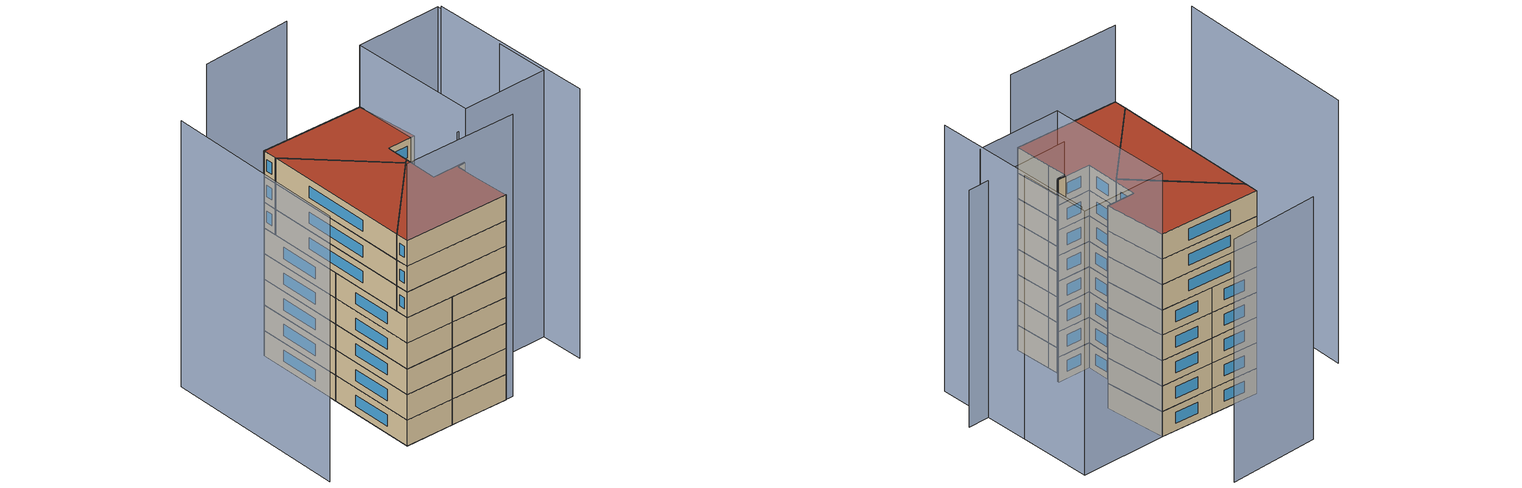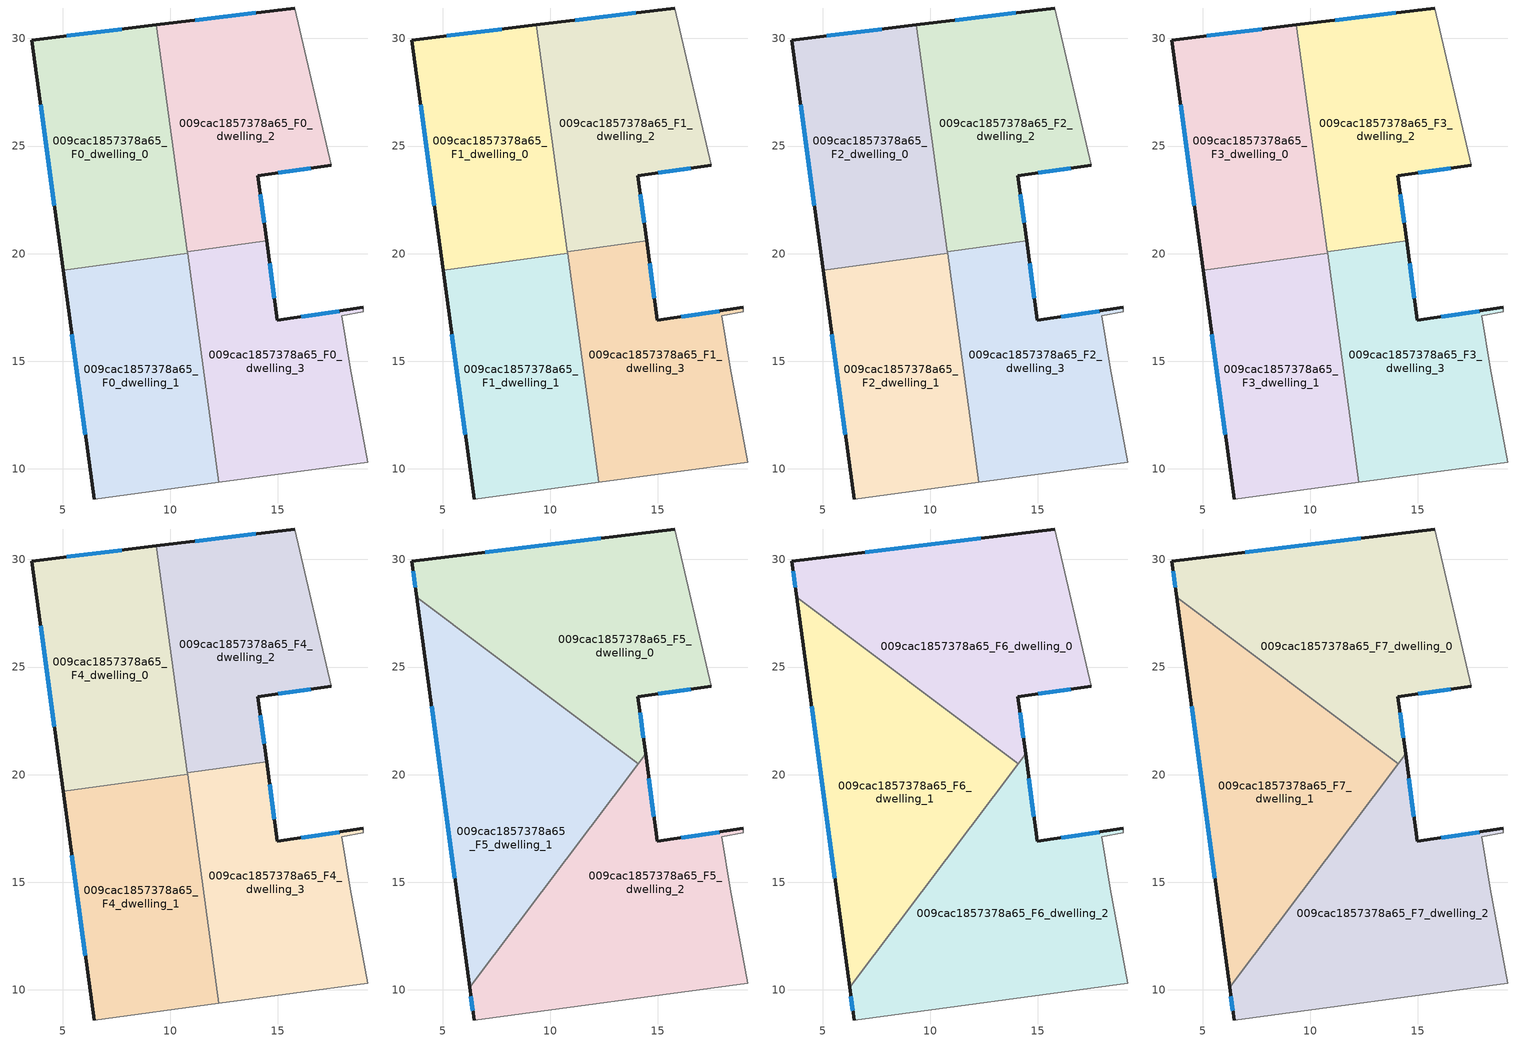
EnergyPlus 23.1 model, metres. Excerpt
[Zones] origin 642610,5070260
009cac1857378a65_F0_dwelling_0
 floor ground (EU_floor_Construction): 10.8,20.02 9.36,30.62 3.57,29.92 5.02,19.24 z0
 wall outside (EU_wall_Construction): 5.02,19.24 3.57,29.92 9.36,30.62 z0:3
 wall to 009cac1857378a65_F0_dwelling_1 (EU_wall_Construction): 10.8,20.02 5.02,19.24 z0:3
 wall to 009cac1857378a65_F0_dwelling_2 (EU_wall_Construction): 9.36,30.62 10.79,20.09 z0:3
 wall to 009cac1857378a65_F0_dwelling_3 (EU_wall_Construction): 10.79,20.09 10.8,20.02 z0:3
 window (EU_Window_Construction): 4.61,22.23 3.97,26.92 / 5.19,30.11 7.74,30.43 z0.84:2.16
009cac1857378a65_F0_dwelling_1
 floor ground (EU_floor_Construction): 12.25,9.37 10.8,20.02 5.02,19.24 6.46,8.6 z0
 wall outside (EU_wall_Construction): 6.46,8.6 5.02,19.24 z0:3
 wall adiabatic (EU_wall_Construction): 12.25,9.37 6.46,8.6 z0:3
 wall to 009cac1857378a65_F0_dwelling_3 (EU_wall_Construction): 10.8,20.02 12.25,9.37 z0:3
 window (EU_Window_Construction): 6.06,11.58 5.42,16.25 z0.84:2.16
009cac1857378a65_F0_dwelling_2
 floor ground (EU_floor_Construction): 14.48,20.59 14.07,23.61 17.48,24.11 15.78,31.41 9.36,30.62 10.79,20.09 z0
 wall outside (EU_wall_Construction): 9.36,30.62 15.78,31.41 / 17.48,24.11 14.07,23.61 14.48,20.59 z0:3
 wall to 009cac1857378a65_F0_dwelling_3 (EU_wall_Construction): 14.48,20.59 10.79,20.09 z0:3
 wall adiabatic (EU_wall_Construction): 15.78,31.41 17.48,24.11 z0:3
 window (EU_Window_Construction): 11.16,30.85 13.98,31.19 / 16.52,23.97 15.03,23.75 / 14.19,22.76 14.36,21.44 z0.84:2.16
009cac1857378a65_F0_dwelling_3
 floor ground (EU_floor_Construction): 19.17,10.3 18.37,14.7 17.97,17.1 18.98,17.3 18.98,17.5 14.97,16.9 14.48,20.59 10.79,20.09 12.25,9.37 z0
 wall outside (EU_wall_Construction): 14.48,20.59 14.97,16.9 18.98,17.5 z0:3
 wall adiabatic (EU_wall_Construction): 18.98,17.5 18.98,17.3 17.97,17.1 18.37,14.7 19.17,10.3 12.25,9.37 z0:3
 window (EU_Window_Construction): 14.62,19.56 14.83,17.94 / 16.09,17.07 17.85,17.33 z0.84:2.16
009cac1857378a65_F1_dwelling_0
 floor to 009cac1857378a65_F0_dwelling_0 (EU_floor_Construction): 10.8,20.02 9.36,30.62 3.57,29.92 5.02,19.24 z3
 wall outside (EU_wall_Construction): 5.02,19.24 3.57,29.92 9.36,30.62 z3:6
 wall to 009cac1857378a65_F1_dwelling_1 (EU_wall_Construction): 10.8,20.02 5.02,19.24 z3:6
 wall to 009cac1857378a65_F1_dwelling_2 (EU_wall_Construction): 9.36,30.62 10.79,20.09 z3:6
 wall to 009cac1857378a65_F1_dwelling_3 (EU_wall_Construction): 10.79,20.09 10.8,20.02 z3:6
 window (EU_Window_Construction): 4.61,22.23 3.97,26.92 / 5.19,30.11 7.74,30.43 z3.84:5.16
009cac1857378a65_F1_dwelling_1
 floor to 009cac1857378a65_F0_dwelling_1 (EU_floor_Construction): 12.25,9.37 10.8,20.02 5.02,19.24 6.46,8.6 z3
 wall outside (EU_wall_Construction): 6.46,8.6 5.02,19.24 z3:6
 wall adiabatic (EU_wall_Construction): 12.25,9.37 6.46,8.6 z3:6
 wall to 009cac1857378a65_F1_dwelling_3 (EU_wall_Construction): 10.8,20.02 12.25,9.37 z3:6
 window (EU_Window_Construction): 6.06,11.58 5.42,16.25 z3.84:5.16
009cac1857378a65_F1_dwelling_2
 floor to 009cac1857378a65_F0_dwelling_2 (EU_floor_Construction): 14.48,20.59 14.07,23.61 17.48,24.11 15.78,31.41 9.36,30.62 10.79,20.09 z3
 wall outside (EU_wall_Construction): 9.36,30.62 15.78,31.41 / 17.48,24.11 14.07,23.61 14.48,20.59 z3:6
 wall to 009cac1857378a65_F1_dwelling_3 (EU_wall_Construction): 14.48,20.59 10.79,20.09 z3:6
 wall adiabatic (EU_wall_Construction): 15.78,31.41 17.48,24.11 z3:6
 window (EU_Window_Construction): 11.16,30.85 13.98,31.19 / 16.52,23.97 15.03,23.75 / 14.19,22.76 14.36,21.44 z3.84:5.16
009cac1857378a65_F1_dwelling_3
 floor to 009cac1857378a65_F0_dwelling_3 (EU_floor_Construction): 19.17,10.3 18.37,14.7 17.97,17.1 18.98,17.3 18.98,17.5 14.97,16.9 14.48,20.59 10.79,20.09 12.25,9.37 z3
 wall outside (EU_wall_Construction): 14.48,20.59 14.97,16.9 18.98,17.5 z3:6
 wall adiabatic (EU_wall_Construction): 18.98,17.5 18.98,17.3 17.97,17.1 18.37,14.7 19.17,10.3 12.25,9.37 z3:6
 window (EU_Window_Construction): 14.62,19.56 14.83,17.94 / 16.09,17.07 17.85,17.33 z3.84:5.16
009cac1857378a65_F2_dwelling_0
 floor to 009cac1857378a65_F1_dwelling_0 (EU_floor_Construction): 10.8,20.02 9.36,30.62 3.57,29.92 5.02,19.24 z6
 wall outside (EU_wall_Construction): 5.02,19.24 3.57,29.92 9.36,30.62 z6:9
 wall to 009cac1857378a65_F2_dwelling_1 (EU_wall_Construction): 10.8,20.02 5.02,19.24 z6:9
 wall to 009cac1857378a65_F2_dwelling_2 (EU_wall_Construction): 9.36,30.62 10.79,20.09 z6:9
 wall to 009cac1857378a65_F2_dwelling_3 (EU_wall_Construction): 10.79,20.09 10.8,20.02 z6:9
 window (EU_Window_Construction): 4.61,22.23 3.97,26.92 / 5.19,30.11 7.74,30.43 z6.84:8.16
009cac1857378a65_F2_dwelling_1
 floor to 009cac1857378a65_F1_dwelling_1 (EU_floor_Construction): 12.25,9.37 10.8,20.02 5.02,19.24 6.46,8.6 z6
 wall outside (EU_wall_Construction): 6.46,8.6 5.02,19.24 z6:9
 wall adiabatic (EU_wall_Construction): 12.25,9.37 6.46,8.6 z6:9
 wall to 009cac1857378a65_F2_dwelling_3 (EU_wall_Construction): 10.8,20.02 12.25,9.37 z6:9
 window (EU_Window_Construction): 6.06,11.58 5.42,16.25 z6.84:8.16
009cac1857378a65_F2_dwelling_2
 floor to 009cac1857378a65_F1_dwelling_2 (EU_floor_Construction): 14.48,20.59 14.07,23.61 17.48,24.11 15.78,31.41 9.36,30.62 10.79,20.09 z6
 wall outside (EU_wall_Construction): 9.36,30.62 15.78,31.41 / 17.48,24.11 14.07,23.61 14.48,20.59 z6:9
 wall to 009cac1857378a65_F2_dwelling_3 (EU_wall_Construction): 14.48,20.59 10.79,20.09 z6:9
 wall adiabatic (EU_wall_Construction): 15.78,31.41 17.48,24.11 z6:9
 window (EU_Window_Construction): 11.16,30.85 13.98,31.19 / 16.52,23.97 15.03,23.75 / 14.19,22.76 14.36,21.44 z6.84:8.16
009cac1857378a65_F2_dwelling_3
 floor to 009cac1857378a65_F1_dwelling_3 (EU_floor_Construction): 19.17,10.3 18.37,14.7 17.97,17.1 18.98,17.3 18.98,17.5 14.97,16.9 14.48,20.59 10.79,20.09 12.25,9.37 z6
 wall outside (EU_wall_Construction): 14.48,20.59 14.97,16.9 18.98,17.5 z6:9
 wall adiabatic (EU_wall_Construction): 18.98,17.5 18.98,17.3 17.97,17.1 18.37,14.7 19.17,10.3 12.25,9.37 z6:9
 window (EU_Window_Construction): 14.62,19.56 14.83,17.94 / 16.09,17.07 17.85,17.33 z6.84:8.16
009cac1857378a65_F3_dwelling_0
 floor to 009cac1857378a65_F2_dwelling_0 (EU_floor_Construction): 10.8,20.02 9.36,30.62 3.57,29.92 5.02,19.24 z9
 wall outside (EU_wall_Construction): 5.02,19.24 3.57,29.92 9.36,30.62 z9:12
 wall to 009cac1857378a65_F3_dwelling_1 (EU_wall_Construction): 10.8,20.02 5.02,19.24 z9:12
 wall to 009cac1857378a65_F3_dwelling_2 (EU_wall_Construction): 9.36,30.62 10.79,20.09 z9:12
 wall to 009cac1857378a65_F3_dwelling_3 (EU_wall_Construction): 10.79,20.09 10.8,20.02 z9:12
 window (EU_Window_Construction): 4.61,22.23 3.97,26.92 / 5.19,30.11 7.74,30.43 z9.84:11.16
009cac1857378a65_F3_dwelling_1
 floor to 009cac1857378a65_F2_dwelling_1 (EU_floor_Construction): 12.25,9.37 10.8,20.02 5.02,19.24 6.46,8.6 z9
 wall outside (EU_wall_Construction): 6.46,8.6 5.02,19.24 z9:12
 wall adiabatic (EU_wall_Construction): 12.25,9.37 6.46,8.6 z9:12
 wall to 009cac1857378a65_F3_dwelling_3 (EU_wall_Construction): 10.8,20.02 12.25,9.37 z9:12
 window (EU_Window_Construction): 6.06,11.58 5.42,16.25 z9.84:11.16
009cac1857378a65_F3_dwelling_2
 floor to 009cac1857378a65_F2_dwelling_2 (EU_floor_Construction): 14.48,20.59 14.07,23.61 17.48,24.11 15.78,31.41 9.36,30.62 10.79,20.09 z9
 wall outside (EU_wall_Construction): 9.36,30.62 15.78,31.41 / 17.48,24.11 14.07,23.61 14.48,20.59 z9:12
 wall to 009cac1857378a65_F3_dwelling_3 (EU_wall_Construction): 14.48,20.59 10.79,20.09 z9:12
 wall adiabatic (EU_wall_Construction): 15.78,31.41 17.48,24.11 z9:12
 window (EU_Window_Construction): 11.16,30.85 13.98,31.19 / 16.52,23.97 15.03,23.75 / 14.19,22.76 14.36,21.44 z9.84:11.16
009cac1857378a65_F3_dwelling_3
 floor to 009cac1857378a65_F2_dwelling_3 (EU_floor_Construction): 19.17,10.3 18.37,14.7 17.97,17.1 18.98,17.3 18.98,17.5 14.97,16.9 14.48,20.59 10.79,20.09 12.25,9.37 z9
 wall outside (EU_wall_Construction): 14.48,20.59 14.97,16.9 18.98,17.5 z9:12
 wall adiabatic (EU_wall_Construction): 18.98,17.5 18.98,17.3 17.97,17.1 18.37,14.7 19.17,10.3 12.25,9.37 z9:12
 window (EU_Window_Construction): 14.62,19.56 14.83,17.94 / 16.09,17.07 17.85,17.33 z9.84:11.16
009cac1857378a65_F4_dwelling_0
 floor to 009cac1857378a65_F3_dwelling_0 (EU_floor_Construction): 10.8,20.02 9.36,30.62 3.57,29.92 5.02,19.24 z12
 wall outside (EU_wall_Construction): 5.02,19.24 3.57,29.92 9.36,30.62 z12:15
 wall to 009cac1857378a65_F4_dwelling_1 (EU_wall_Construction): 10.8,20.02 5.02,19.24 z12:15
 wall to 009cac1857378a65_F4_dwelling_2 (EU_wall_Construction): 9.36,30.62 10.79,20.09 z12:15
 wall to 009cac1857378a65_F4_dwelling_3 (EU_wall_Construction): 10.79,20.09 10.8,20.02 z12:15
 window (EU_Window_Construction): 4.61,22.23 3.97,26.92 / 5.19,30.11 7.74,30.43 z12.84:14.16
009cac1857378a65_F4_dwelling_1
 floor to 009cac1857378a65_F3_dwelling_1 (EU_floor_Construction): 12.25,9.37 10.8,20.02 5.02,19.24 6.46,8.6 z12
 wall outside (EU_wall_Construction): 6.46,8.6 5.02,19.24 z12:15
 wall adiabatic (EU_wall_Construction): 12.25,9.37 6.46,8.6 z12:15
 wall to 009cac1857378a65_F4_dwelling_3 (EU_wall_Construction): 10.8,20.02 12.25,9.37 z12:15
 window (EU_Window_Construction): 6.06,11.58 5.42,16.25 z12.84:14.16
009cac1857378a65_F4_dwelling_2
 floor to 009cac1857378a65_F3_dwelling_2 (EU_floor_Construction): 14.48,20.59 14.07,23.61 17.48,24.11 15.78,31.41 9.36,30.62 10.79,20.09 z12
 wall outside (EU_wall_Construction): 9.36,30.62 15.78,31.41 / 17.48,24.11 14.07,23.61 14.48,20.59 z12:15
 wall to 009cac1857378a65_F4_dwelling_3 (EU_wall_Construction): 14.48,20.59 10.79,20.09 z12:15
 wall adiabatic (EU_wall_Construction): 15.78,31.41 17.48,24.11 z12:15
 window (EU_Window_Construction): 11.16,30.85 13.98,31.19 / 16.52,23.97 15.03,23.75 / 14.19,22.76 14.36,21.44 z12.84:14.16
009cac1857378a65_F4_dwelling_3
 floor to 009cac1857378a65_F3_dwelling_3 (EU_floor_Construction): 19.17,10.3 18.37,14.7 17.97,17.1 18.98,17.3 18.98,17.5 14.97,16.9 14.48,20.59 10.79,20.09 12.25,9.37 z12
 wall outside (EU_wall_Construction): 14.48,20.59 14.97,16.9 18.98,17.5 z12:15
 wall adiabatic (EU_wall_Construction): 18.98,17.5 18.98,17.3 17.97,17.1 18.37,14.7 19.17,10.3 12.25,9.37 z12:15
 window (EU_Window_Construction): 14.62,19.56 14.83,17.94 / 16.09,17.07 17.85,17.33 z12.84:14.16
009cac1857378a65_F5_dwelling_0
 floor to 009cac1857378a65_F4_dwelling_2 (EU_floor_Construction): 14.43,20.97 14.07,23.61 17.48,24.11 15.78,31.41 9.36,30.62 10.35,23.31 14.05,20.53 14.1,20.54 z15
 floor to 009cac1857378a65_F4_dwelling_0 (EU_floor_Construction): 10.35,23.31 9.36,30.62 3.57,29.92 3.79,28.25 z15
 wall outside (EU_wall_Construction): 17.48,24.11 14.07,23.61 14.43,20.97 / 3.79,28.25 3.57,29.92 15.78,31.41 z15:18
 wall adiabatic (EU_wall_Construction): 15.78,31.41 17.48,24.11 z15:18
 wall to 009cac1857378a65_F5_dwelling_1 (EU_wall_Construction): 14.08,20.51 3.79,28.25 z15:18
 wall to 009cac1857378a65_F5_dwelling_2 (EU_wall_Construction): 14.43,20.97 14.08,20.51 z15:18
 window (EU_Window_Construction): 16.52,23.97 15.03,23.75 / 14.17,22.87 14.33,21.71 / 3.73,28.72 3.63,29.45 / 6.99,30.33 12.36,30.99 z15.84:17.16
009cac1857378a65_F5_dwelling_1
 floor to 009cac1857378a65_F4_dwelling_0 (EU_floor_Construction): 10.8,20.02 10.35,23.31 3.79,28.25 5.02,19.24 z15
 floor to 009cac1857378a65_F4_dwelling_1 (EU_floor_Construction): 6.26,10.12 11.25,16.75 10.8,20.02 5.02,19.24 z15
 floor to 009cac1857378a65_F4_dwelling_2 (EU_floor_Construction): 14.05,20.53 10.35,23.31 10.79,20.09 z15
 floor to 009cac1857378a65_F4_dwelling_3 (EU_floor_Construction): 11.25,16.75 14.08,20.51 14.05,20.53 10.79,20.09 z15
 wall outside (EU_wall_Construction): 6.26,10.12 3.79,28.25 z15:18
 wall to 009cac1857378a65_F5_dwelling_2 (EU_wall_Construction): 14.08,20.51 6.26,10.12 z15:18
 window (EU_Window_Construction): 5.57,15.2 4.48,23.17 z15.84:17.16
009cac1857378a65_F5_dwelling_2
 floor to 009cac1857378a65_F4_dwelling_1 (EU_floor_Construction): 12.25,9.37 11.25,16.75 6.26,10.12 6.46,8.6 z15
 floor to 009cac1857378a65_F4_dwelling_3 (EU_floor_Construction): 19.17,10.3 18.37,14.7 17.97,17.1 18.98,17.3 18.98,17.5 14.97,16.9 14.48,20.59 14.1,20.54 11.25,16.75 12.25,9.37 z15
 floor to 009cac1857378a65_F4_dwelling_2 (EU_floor_Construction): 14.48,20.59 14.43,20.97 14.1,20.54 z15
 wall outside (EU_wall_Construction): 6.46,8.6 6.26,10.12 / 14.43,20.97 14.97,16.9 18.98,17.5 z15:18
 wall adiabatic (EU_wall_Construction): 18.98,17.5 18.98,17.3 17.97,17.1 18.37,14.7 19.17,10.3 6.46,8.6 z15:18
 window (EU_Window_Construction): 6.41,9.02 6.32,9.69 / 14.58,19.83 14.82,18.04 / 16.09,17.07 17.85,17.33 z15.84:17.16
009cac1857378a65_F6_dwelling_0
 floor to 009cac1857378a65_F5_dwelling_0 (EU_floor_Construction): 14.43,20.97 14.07,23.61 17.48,24.11 15.78,31.41 3.57,29.92 3.79,28.25 14.08,20.51 z18
 wall outside (EU_wall_Construction): 17.48,24.11 14.07,23.61 14.43,20.97 / 3.79,28.25 3.57,29.92 15.78,31.41 z18:21
 wall adiabatic (EU_wall_Construction): 15.78,31.41 17.48,24.11 z18:21
 wall to 009cac1857378a65_F6_dwelling_1 (EU_wall_Construction): 14.08,20.51 3.79,28.25 z18:21
 wall to 009cac1857378a65_F6_dwelling_2 (EU_wall_Construction): 14.43,20.97 14.08,20.51 z18:21
 window (EU_Window_Construction): 16.52,23.97 15.03,23.75 / 14.17,22.87 14.33,21.71 / 3.73,28.72 3.63,29.45 / 6.99,30.33 12.36,30.99 z18.84:20.16
009cac1857378a65_F6_dwelling_1
 floor to 009cac1857378a65_F5_dwelling_1 (EU_floor_Construction): 6.26,10.12 14.08,20.51 3.79,28.25 z18
 wall outside (EU_wall_Construction): 6.26,10.12 3.79,28.25 z18:21
 wall to 009cac1857378a65_F6_dwelling_2 (EU_wall_Construction): 14.08,20.51 6.26,10.12 z18:21
 window (EU_Window_Construction): 5.57,15.2 4.48,23.17 z18.84:20.16
009cac1857378a65_F6_dwelling_2
 floor to 009cac1857378a65_F5_dwelling_2 (EU_floor_Construction): 19.17,10.3 18.37,14.7 17.97,17.1 18.98,17.3 18.98,17.5 14.97,16.9 14.43,20.97 6.26,10.12 6.46,8.6 z18
 wall outside (EU_wall_Construction): 6.46,8.6 6.26,10.12 / 14.43,20.97 14.97,16.9 18.98,17.5 z18:21
 wall adiabatic (EU_wall_Construction): 18.98,17.5 18.98,17.3 17.97,17.1 18.37,14.7 19.17,10.3 6.46,8.6 z18:21
 window (EU_Window_Construction): 6.41,9.02 6.32,9.69 / 14.58,19.83 14.82,18.04 / 16.09,17.07 17.85,17.33 z18.84:20.16
009cac1857378a65_F7_dwelling_0
 floor to 009cac1857378a65_F6_dwelling_0 (EU_floor_Construction): 14.43,20.97 14.07,23.61 17.48,24.11 15.78,31.41 3.57,29.92 3.79,28.25 14.08,20.51 z21
 wall outside (EU_wall_Construction): 17.48,24.11 14.07,23.61 14.43,20.97 / 3.79,28.25 3.57,29.92 15.78,31.41 z21:24
 wall adiabatic (EU_wall_Construction): 15.78,31.41 17.48,24.11 z21:24
 wall to 009cac1857378a65_F7_dwelling_1 (EU_wall_Construction): 14.08,20.51 3.79,28.25 z21:24
 wall to 009cac1857378a65_F7_dwelling_2 (EU_wall_Construction): 14.43,20.97 14.08,20.51 z21:24
 window (EU_Window_Construction): 16.52,23.97 15.03,23.75 / 14.17,22.87 14.33,21.71 / 3.73,28.72 3.63,29.45 / 6.99,30.33 12.36,30.99 z21.84:23.16
 roof outside (EU_roof_Construction): 15.78,31.41 17.48,24.11 14.07,23.61 14.43,20.97 14.08,20.51 3.79,28.25 3.57,29.92 z24
009cac1857378a65_F7_dwelling_1
 floor to 009cac1857378a65_F6_dwelling_1 (EU_floor_Construction): 6.26,10.12 14.08,20.51 3.79,28.25 z21
 wall outside (EU_wall_Construction): 6.26,10.12 3.79,28.25 z21:24
 wall to 009cac1857378a65_F7_dwelling_2 (EU_wall_Construction): 14.08,20.51 6.26,10.12 z21:24
 window (EU_Window_Construction): 5.57,15.2 4.48,23.17 z21.84:23.16
 roof outside (EU_roof_Construction): 14.08,20.51 6.26,10.12 3.79,28.25 z24
009cac1857378a65_F7_dwelling_2
 floor to 009cac1857378a65_F6_dwelling_2 (EU_floor_Construction): 19.17,10.3 18.37,14.7 17.97,17.1 18.98,17.3 18.98,17.5 14.97,16.9 14.43,20.97 6.26,10.12 6.46,8.6 z21
 wall outside (EU_wall_Construction): 6.46,8.6 6.26,10.12 / 14.43,20.97 14.97,16.9 18.98,17.5 z21:24
 wall adiabatic (EU_wall_Construction): 18.98,17.5 18.98,17.3 17.97,17.1 18.37,14.7 19.17,10.3 6.46,8.6 z21:24
 window (EU_Window_Construction): 6.41,9.02 6.32,9.69 / 14.58,19.83 14.82,18.04 / 16.09,17.07 17.85,17.33 z21.84:23.16
 roof outside (EU_roof_Construction): 18.98,17.5 18.98,17.3 17.97,17.1 18.37,14.7 19.17,10.3 6.46,8.6 6.26,10.12 14.43,20.97 14.97,16.9 z24
shading: 6.46,8.6 20.07,10.46 z0:33; 17.93,17.15 30.83,19.47 z0:28; 29.32,12.65 26.09,32.61 z0:31.5; 26.01,33.07 28.48,17.8 / 28.48,17.8 18.25,16.14 / 18.25,16.14 15.78,31.41 / 15.78,31.41 26.01,33.07 z0:31.2; -6.25,29.65 -3.44,7.3 z0:31.1; 14.28,42.22 3.44,39.95 z0:28.7
[Building]
EU S2 Campaign: North Axis=0; Terrain=City; Solar Distribution=FullExterior
[Site:Location]
Lyon-Bron: Latitude=45.75; Longitude=5; Time Zone=1; Elevation=198
[SizingPeriod:WeatherFileDays]
AnnualSizingPeriod: Begin Month=1; Begin Day of Month=1; End Month=12; End Day of Month=31; Day of Week for Start Day=Monday; Use Weather File Daylight Saving Period=No; Use Weather File Rain and Snow Indicators=No
[MATERIAL]
EU_InternalMass_Material: Roughness=MediumRough; Thickness=0.1; Conductivity=1; Density=1800; Specific Heat=900; Thermal Absorptance=0.9; Solar Absorptance=0.7; Visible Absorptance=0.7
[MATERIAL:NOMASS] Roughness=MediumRough; Thermal Absorptance=0.9; Solar Absorptance=0.7; Visible Absorptance=0.7
Name | Thermal Resistance
EU_wall_NoMass | 0.776494
EU_roof_NoMass | 0.486893
EU_floor_NoMass | 0.421597
[WINDOWMATERIAL:SIMPLEGLAZINGSYSTEM]
EU_Window_SimpleGlazing: UFactor=4.24961; Solar Heat Gain Coefficient=0.83; Visible Transmittance=0.83
[CONSTRUCTION]
EU_wall_Construction: EU_wall_NoMass
EU_roof_Construction: EU_roof_NoMass
EU_floor_Construction: EU_floor_NoMass
EU_InternalMass_Construction: EU_InternalMass_Material
EU_Window_Construction: EU_Window_SimpleGlazing
[ZONE] Type=1; Multiplier=1; Ceiling Height=autocalculate; Floor Area=autocalculate; Part of Total Floor Area=Yes
Name | Volume
009cac1857378a65_F0_dwelling_0; 009cac1857378a65_F1_dwelling_0; 009cac1857378a65_F2_dwelling_0; 009cac1857378a65_F3_dwelling_0; 009cac1857378a65_F4_dwelling_0; 009cac1857378a65_F0_dwelling_1; 009cac1857378a65_F1_dwelling_1; 009cac1857378a65_F2_dwelling_1; 009cac1857378a65_F3_dwelling_1; 009cac1857378a65_F4_dwelling_1 | 188.039
009cac1857378a65_F5_dwelling_0; 009cac1857378a65_F6_dwelling_0; 009cac1857378a65_F7_dwelling_0 | 251.143
009cac1857378a65_F5_dwelling_1; 009cac1857378a65_F6_dwelling_1; 009cac1857378a65_F7_dwelling_1 | 251.139
009cac1857378a65_F0_dwelling_2; 009cac1857378a65_F1_dwelling_2; 009cac1857378a65_F2_dwelling_2; 009cac1857378a65_F3_dwelling_2; 009cac1857378a65_F4_dwelling_2 | 188.03
009cac1857378a65_F5_dwelling_2; 009cac1857378a65_F6_dwelling_2; 009cac1857378a65_F7_dwelling_2 | 249.872
009cac1857378a65_F0_dwelling_3; 009cac1857378a65_F1_dwelling_3; 009cac1857378a65_F2_dwelling_3; 009cac1857378a65_F3_dwelling_3; 009cac1857378a65_F4_dwelling_3 | 188.034
[INTERNALMASS] Construction=EU_InternalMass_Construction
Name | Zone or ZoneList | Surface Area
009cac1857378a65_F0_dwelling_0_EU_InternalMass | 009cac1857378a65_F0_dwelling_0 | 62.6806
009cac1857378a65_F0_dwelling_1_EU_InternalMass | 009cac1857378a65_F0_dwelling_1 | 62.6802
009cac1857378a65_F0_dwelling_2_EU_InternalMass | 009cac1857378a65_F0_dwelling_2 | 62.6762
009cac1857378a65_F0_dwelling_3_EU_InternalMass | 009cac1857378a65_F0_dwelling_3 | 62.6781
009cac1857378a65_F1_dwelling_0_EU_InternalMass | 009cac1857378a65_F1_dwelling_0 | 62.6806
009cac1857378a65_F1_dwelling_1_EU_InternalMass | 009cac1857378a65_F1_dwelling_1 | 62.6802
009cac1857378a65_F1_dwelling_2_EU_InternalMass | 009cac1857378a65_F1_dwelling_2 | 62.6762
009cac1857378a65_F1_dwelling_3_EU_InternalMass | 009cac1857378a65_F1_dwelling_3 | 62.6781
009cac1857378a65_F2_dwelling_0_EU_InternalMass | 009cac1857378a65_F2_dwelling_0 | 62.6806
009cac1857378a65_F2_dwelling_1_EU_InternalMass | 009cac1857378a65_F2_dwelling_1 | 62.6802
009cac1857378a65_F2_dwelling_2_EU_InternalMass | 009cac1857378a65_F2_dwelling_2 | 62.6762
009cac1857378a65_F2_dwelling_3_EU_InternalMass | 009cac1857378a65_F2_dwelling_3 | 62.6781
009cac1857378a65_F3_dwelling_0_EU_InternalMass | 009cac1857378a65_F3_dwelling_0 | 62.6806
009cac1857378a65_F3_dwelling_1_EU_InternalMass | 009cac1857378a65_F3_dwelling_1 | 62.6802
009cac1857378a65_F3_dwelling_2_EU_InternalMass | 009cac1857378a65_F3_dwelling_2 | 62.6762
009cac1857378a65_F3_dwelling_3_EU_InternalMass | 009cac1857378a65_F3_dwelling_3 | 62.6781
009cac1857378a65_F4_dwelling_0_EU_InternalMass | 009cac1857378a65_F4_dwelling_0 | 62.6806
009cac1857378a65_F4_dwelling_1_EU_InternalMass | 009cac1857378a65_F4_dwelling_1 | 62.6802
009cac1857378a65_F4_dwelling_2_EU_InternalMass | 009cac1857378a65_F4_dwelling_2 | 62.6762
009cac1857378a65_F4_dwelling_3_EU_InternalMass | 009cac1857378a65_F4_dwelling_3 | 62.6781
009cac1857378a65_F5_dwelling_0_EU_InternalMass | 009cac1857378a65_F5_dwelling_0 | 83.715
009cac1857378a65_F5_dwelling_1_EU_InternalMass | 009cac1857378a65_F5_dwelling_1 | 83.7137
009cac1857378a65_F5_dwelling_2_EU_InternalMass | 009cac1857378a65_F5_dwelling_2 | 83.2905
009cac1857378a65_F6_dwelling_0_EU_InternalMass | 009cac1857378a65_F6_dwelling_0 | 83.715
009cac1857378a65_F6_dwelling_1_EU_InternalMass | 009cac1857378a65_F6_dwelling_1 | 83.7137
009cac1857378a65_F6_dwelling_2_EU_InternalMass | 009cac1857378a65_F6_dwelling_2 | 83.2905
009cac1857378a65_F7_dwelling_0_EU_InternalMass | 009cac1857378a65_F7_dwelling_0 | 83.715
009cac1857378a65_F7_dwelling_1_EU_InternalMass | 009cac1857378a65_F7_dwelling_1 | 83.7137
009cac1857378a65_F7_dwelling_2_EU_InternalMass | 009cac1857378a65_F7_dwelling_2 | 83.2905
[OTHEREQUIPMENT] Fuel Type=Electricity; Design Level Calculation Method=Watts/Area; Power per Zone Floor Area=1; Fraction Latent=0; Fraction Radiant=0; Fraction Lost=0; Carbon Dioxide Generation Rate=0; EndUse Subcategory=EU_Step8_InternalGains
Name | Zone or ZoneList or Space or SpaceList | Schedule
EU_Step8_InternalGain_009cac1857378a65_F0_dwelling_0_f000 | 009cac1857378a65_F0_dwelling_0 | EU_Step8_GainSchedule_009cac1857378a65_F0_dwelling_0_f000
EU_Step8_InternalGain_009cac1857378a65_F0_dwelling_1_f000 | 009cac1857378a65_F0_dwelling_1 | EU_Step8_GainSchedule_009cac1857378a65_F0_dwelling_1_f000
EU_Step8_InternalGain_009cac1857378a65_F0_dwelling_2_f000 | 009cac1857378a65_F0_dwelling_2 | EU_Step8_GainSchedule_009cac1857378a65_F0_dwelling_2_f000
EU_Step8_InternalGain_009cac1857378a65_F0_dwelling_3_f000 | 009cac1857378a65_F0_dwelling_3 | EU_Step8_GainSchedule_009cac1857378a65_F0_dwelling_3_f000
EU_Step8_InternalGain_009cac1857378a65_F1_dwelling_0_f000 | 009cac1857378a65_F1_dwelling_0 | EU_Step8_GainSchedule_009cac1857378a65_F1_dwelling_0_f000
EU_Step8_InternalGain_009cac1857378a65_F1_dwelling_1_f000 | 009cac1857378a65_F1_dwelling_1 | EU_Step8_GainSchedule_009cac1857378a65_F1_dwelling_1_f000
EU_Step8_InternalGain_009cac1857378a65_F1_dwelling_2_f000 | 009cac1857378a65_F1_dwelling_2 | EU_Step8_GainSchedule_009cac1857378a65_F1_dwelling_2_f000
EU_Step8_InternalGain_009cac1857378a65_F1_dwelling_3_f000 | 009cac1857378a65_F1_dwelling_3 | EU_Step8_GainSchedule_009cac1857378a65_F1_dwelling_3_f000
EU_Step8_InternalGain_009cac1857378a65_F2_dwelling_0_f000 | 009cac1857378a65_F2_dwelling_0 | EU_Step8_GainSchedule_009cac1857378a65_F2_dwelling_0_f000
EU_Step8_InternalGain_009cac1857378a65_F2_dwelling_1_f000 | 009cac1857378a65_F2_dwelling_1 | EU_Step8_GainSchedule_009cac1857378a65_F2_dwelling_1_f000
EU_Step8_InternalGain_009cac1857378a65_F2_dwelling_2_f000 | 009cac1857378a65_F2_dwelling_2 | EU_Step8_GainSchedule_009cac1857378a65_F2_dwelling_2_f000
EU_Step8_InternalGain_009cac1857378a65_F2_dwelling_3_f000 | 009cac1857378a65_F2_dwelling_3 | EU_Step8_GainSchedule_009cac1857378a65_F2_dwelling_3_f000
EU_Step8_InternalGain_009cac1857378a65_F3_dwelling_0_f000 | 009cac1857378a65_F3_dwelling_0 | EU_Step8_GainSchedule_009cac1857378a65_F3_dwelling_0_f000
EU_Step8_InternalGain_009cac1857378a65_F3_dwelling_1_f000 | 009cac1857378a65_F3_dwelling_1 | EU_Step8_GainSchedule_009cac1857378a65_F3_dwelling_1_f000
EU_Step8_InternalGain_009cac1857378a65_F3_dwelling_2_f000 | 009cac1857378a65_F3_dwelling_2 | EU_Step8_GainSchedule_009cac1857378a65_F3_dwelling_2_f000
EU_Step8_InternalGain_009cac1857378a65_F3_dwelling_3_f000 | 009cac1857378a65_F3_dwelling_3 | EU_Step8_GainSchedule_009cac1857378a65_F3_dwelling_3_f000
EU_Step8_InternalGain_009cac1857378a65_F4_dwelling_0_f000 | 009cac1857378a65_F4_dwelling_0 | EU_Step8_GainSchedule_009cac1857378a65_F4_dwelling_0_f000
EU_Step8_InternalGain_009cac1857378a65_F4_dwelling_1_f000 | 009cac1857378a65_F4_dwelling_1 | EU_Step8_GainSchedule_009cac1857378a65_F4_dwelling_1_f000
EU_Step8_InternalGain_009cac1857378a65_F4_dwelling_2_f000 | 009cac1857378a65_F4_dwelling_2 | EU_Step8_GainSchedule_009cac1857378a65_F4_dwelling_2_f000
EU_Step8_InternalGain_009cac1857378a65_F4_dwelling_3_f000 | 009cac1857378a65_F4_dwelling_3 | EU_Step8_GainSchedule_009cac1857378a65_F4_dwelling_3_f000
EU_Step8_InternalGain_009cac1857378a65_F5_dwelling_0_f000 | 009cac1857378a65_F5_dwelling_0 | EU_Step8_GainSchedule_009cac1857378a65_F5_dwelling_0_f000
EU_Step8_InternalGain_009cac1857378a65_F5_dwelling_1_f000 | 009cac1857378a65_F5_dwelling_1 | EU_Step8_GainSchedule_009cac1857378a65_F5_dwelling_1_f000
EU_Step8_InternalGain_009cac1857378a65_F5_dwelling_2_f000 | 009cac1857378a65_F5_dwelling_2 | EU_Step8_GainSchedule_009cac1857378a65_F5_dwelling_2_f000
EU_Step8_InternalGain_009cac1857378a65_F6_dwelling_0_f000 | 009cac1857378a65_F6_dwelling_0 | EU_Step8_GainSchedule_009cac1857378a65_F6_dwelling_0_f000
EU_Step8_InternalGain_009cac1857378a65_F6_dwelling_1_f000 | 009cac1857378a65_F6_dwelling_1 | EU_Step8_GainSchedule_009cac1857378a65_F6_dwelling_1_f000
EU_Step8_InternalGain_009cac1857378a65_F6_dwelling_2_f000 | 009cac1857378a65_F6_dwelling_2 | EU_Step8_GainSchedule_009cac1857378a65_F6_dwelling_2_f000
EU_Step8_InternalGain_009cac1857378a65_F7_dwelling_0_f000 | 009cac1857378a65_F7_dwelling_0 | EU_Step8_GainSchedule_009cac1857378a65_F7_dwelling_0_f000
EU_Step8_InternalGain_009cac1857378a65_F7_dwelling_1_f000 | 009cac1857378a65_F7_dwelling_1 | EU_Step8_GainSchedule_009cac1857378a65_F7_dwelling_1_f000
EU_Step8_InternalGain_009cac1857378a65_F7_dwelling_2_f000 | 009cac1857378a65_F7_dwelling_2 | EU_Step8_GainSchedule_009cac1857378a65_F7_dwelling_2_f000
[ZONEVENTILATION:DESIGNFLOWRATE] Schedule=EU_AlwaysOn; Design Flow Rate Calculation Method=AirChanges/Hour; Air Changes per Hour=0.693814; Ventilation Type=Natural; Fan Pressure Rise=0; Fan Total Efficiency=1; Constant Term Coefficient=1; Temperature Term Coefficient=0; Velocity Term Coefficient=0; Velocity Squared Term Coefficient=0; Minimum Indoor Temperature=-100; Maximum Indoor Temperature=100; Delta Temperature=-100; Minimum Outdoor Temperature=-100; Maximum Outdoor Temperature=100; Maximum Wind Speed=40
Name | Zone or ZoneList or Space or SpaceList
EU_ConstantAir_009cac1857378a65_F0_dwelling_0 | 009cac1857378a65_F0_dwelling_0
EU_ConstantAir_009cac1857378a65_F0_dwelling_1 | 009cac1857378a65_F0_dwelling_1
EU_ConstantAir_009cac1857378a65_F0_dwelling_2 | 009cac1857378a65_F0_dwelling_2
EU_ConstantAir_009cac1857378a65_F0_dwelling_3 | 009cac1857378a65_F0_dwelling_3
EU_ConstantAir_009cac1857378a65_F1_dwelling_0 | 009cac1857378a65_F1_dwelling_0
EU_ConstantAir_009cac1857378a65_F1_dwelling_1 | 009cac1857378a65_F1_dwelling_1
EU_ConstantAir_009cac1857378a65_F1_dwelling_2 | 009cac1857378a65_F1_dwelling_2
EU_ConstantAir_009cac1857378a65_F1_dwelling_3 | 009cac1857378a65_F1_dwelling_3
EU_ConstantAir_009cac1857378a65_F2_dwelling_0 | 009cac1857378a65_F2_dwelling_0
EU_ConstantAir_009cac1857378a65_F2_dwelling_1 | 009cac1857378a65_F2_dwelling_1
EU_ConstantAir_009cac1857378a65_F2_dwelling_2 | 009cac1857378a65_F2_dwelling_2
EU_ConstantAir_009cac1857378a65_F2_dwelling_3 | 009cac1857378a65_F2_dwelling_3
EU_ConstantAir_009cac1857378a65_F3_dwelling_0 | 009cac1857378a65_F3_dwelling_0
EU_ConstantAir_009cac1857378a65_F3_dwelling_1 | 009cac1857378a65_F3_dwelling_1
EU_ConstantAir_009cac1857378a65_F3_dwelling_2 | 009cac1857378a65_F3_dwelling_2
EU_ConstantAir_009cac1857378a65_F3_dwelling_3 | 009cac1857378a65_F3_dwelling_3
EU_ConstantAir_009cac1857378a65_F4_dwelling_0 | 009cac1857378a65_F4_dwelling_0
EU_ConstantAir_009cac1857378a65_F4_dwelling_1 | 009cac1857378a65_F4_dwelling_1
EU_ConstantAir_009cac1857378a65_F4_dwelling_2 | 009cac1857378a65_F4_dwelling_2
EU_ConstantAir_009cac1857378a65_F4_dwelling_3 | 009cac1857378a65_F4_dwelling_3
EU_ConstantAir_009cac1857378a65_F5_dwelling_0 | 009cac1857378a65_F5_dwelling_0
EU_ConstantAir_009cac1857378a65_F5_dwelling_1 | 009cac1857378a65_F5_dwelling_1
EU_ConstantAir_009cac1857378a65_F5_dwelling_2 | 009cac1857378a65_F5_dwelling_2
EU_ConstantAir_009cac1857378a65_F6_dwelling_0 | 009cac1857378a65_F6_dwelling_0
EU_ConstantAir_009cac1857378a65_F6_dwelling_1 | 009cac1857378a65_F6_dwelling_1
EU_ConstantAir_009cac1857378a65_F6_dwelling_2 | 009cac1857378a65_F6_dwelling_2
EU_ConstantAir_009cac1857378a65_F7_dwelling_0 | 009cac1857378a65_F7_dwelling_0
EU_ConstantAir_009cac1857378a65_F7_dwelling_1 | 009cac1857378a65_F7_dwelling_1
EU_ConstantAir_009cac1857378a65_F7_dwelling_2 | 009cac1857378a65_F7_dwelling_2
[HVACTEMPLATE:THERMOSTAT] Constant Heating Setpoint=20; Constant Cooling Setpoint=50
EU_HeatOnly_009cac1857378a65_F0_dwelling_0; EU_HeatOnly_009cac1857378a65_F0_dwelling_1; EU_HeatOnly_009cac1857378a65_F0_dwelling_2; EU_HeatOnly_009cac1857378a65_F0_dwelling_3; EU_HeatOnly_009cac1857378a65_F1_dwelling_0; EU_HeatOnly_009cac1857378a65_F1_dwelling_1; EU_HeatOnly_009cac1857378a65_F1_dwelling_2; EU_HeatOnly_009cac1857378a65_F1_dwelling_3; EU_HeatOnly_009cac1857378a65_F2_dwelling_0; EU_HeatOnly_009cac1857378a65_F2_dwelling_1; EU_HeatOnly_009cac1857378a65_F2_dwelling_2; EU_HeatOnly_009cac1857378a65_F2_dwelling_3; EU_HeatOnly_009cac1857378a65_F3_dwelling_0; EU_HeatOnly_009cac1857378a65_F3_dwelling_1; EU_HeatOnly_009cac1857378a65_F3_dwelling_2; EU_HeatOnly_009cac1857378a65_F3_dwelling_3; EU_HeatOnly_009cac1857378a65_F4_dwelling_0; EU_HeatOnly_009cac1857378a65_F4_dwelling_1; EU_HeatOnly_009cac1857378a65_F4_dwelling_2; EU_HeatOnly_009cac1857378a65_F4_dwelling_3; EU_HeatOnly_009cac1857378a65_F5_dwelling_0; EU_HeatOnly_009cac1857378a65_F5_dwelling_1; EU_HeatOnly_009cac1857378a65_F5_dwelling_2; EU_HeatOnly_009cac1857378a65_F6_dwelling_0; EU_HeatOnly_009cac1857378a65_F6_dwelling_1; EU_HeatOnly_009cac1857378a65_F6_dwelling_2; EU_HeatOnly_009cac1857378a65_F7_dwelling_0; EU_HeatOnly_009cac1857378a65_F7_dwelling_1; EU_HeatOnly_009cac1857378a65_F7_dwelling_2
[HVACTEMPLATE:ZONE:IDEALLOADSAIRSYSTEM] System Availability Schedule=EU_AlwaysOn; Maximum Heating Supply Air Temperature=50; Minimum Cooling Supply Air Temperature=13; Maximum Heating Supply Air Humidity Ratio=0.0156; Minimum Cooling Supply Air Humidity Ratio=0.0077; Heating Limit=NoLimit; Cooling Limit=NoLimit; Heating Availability Schedule=EU_AlwaysOn; Cooling Availability Schedule=EU_CoolingOff; Dehumidification Control Type=ConstantSensibleHeatRatio; Cooling Sensible Heat Ratio=0.7; Dehumidification Setpoint=60; Humidification Control Type=None; Humidification Setpoint=30; Outdoor Air Method=None; Outdoor Air Flow Rate per Person=0.00944; Outdoor Air Flow Rate per Zone Floor Area=0; Outdoor Air Flow Rate per Zone=0; Demand Controlled Ventilation Type=None; Outdoor Air Economizer Type=NoEconomizer; Heat Recovery Type=None; Sensible Heat Recovery Effectiveness=0.7; Latent Heat Recovery Effectiveness=0.65
Name | Template Thermostat
009cac1857378a65_F0_dwelling_0 | EU_HeatOnly_009cac1857378a65_F0_dwelling_0
009cac1857378a65_F0_dwelling_1 | EU_HeatOnly_009cac1857378a65_F0_dwelling_1
009cac1857378a65_F0_dwelling_2 | EU_HeatOnly_009cac1857378a65_F0_dwelling_2
009cac1857378a65_F0_dwelling_3 | EU_HeatOnly_009cac1857378a65_F0_dwelling_3
009cac1857378a65_F1_dwelling_0 | EU_HeatOnly_009cac1857378a65_F1_dwelling_0
009cac1857378a65_F1_dwelling_1 | EU_HeatOnly_009cac1857378a65_F1_dwelling_1
009cac1857378a65_F1_dwelling_2 | EU_HeatOnly_009cac1857378a65_F1_dwelling_2
009cac1857378a65_F1_dwelling_3 | EU_HeatOnly_009cac1857378a65_F1_dwelling_3
009cac1857378a65_F2_dwelling_0 | EU_HeatOnly_009cac1857378a65_F2_dwelling_0
009cac1857378a65_F2_dwelling_1 | EU_HeatOnly_009cac1857378a65_F2_dwelling_1
009cac1857378a65_F2_dwelling_2 | EU_HeatOnly_009cac1857378a65_F2_dwelling_2
009cac1857378a65_F2_dwelling_3 | EU_HeatOnly_009cac1857378a65_F2_dwelling_3
009cac1857378a65_F3_dwelling_0 | EU_HeatOnly_009cac1857378a65_F3_dwelling_0
009cac1857378a65_F3_dwelling_1 | EU_HeatOnly_009cac1857378a65_F3_dwelling_1
009cac1857378a65_F3_dwelling_2 | EU_HeatOnly_009cac1857378a65_F3_dwelling_2
009cac1857378a65_F3_dwelling_3 | EU_HeatOnly_009cac1857378a65_F3_dwelling_3
009cac1857378a65_F4_dwelling_0 | EU_HeatOnly_009cac1857378a65_F4_dwelling_0
009cac1857378a65_F4_dwelling_1 | EU_HeatOnly_009cac1857378a65_F4_dwelling_1
009cac1857378a65_F4_dwelling_2 | EU_HeatOnly_009cac1857378a65_F4_dwelling_2
009cac1857378a65_F4_dwelling_3 | EU_HeatOnly_009cac1857378a65_F4_dwelling_3
009cac1857378a65_F5_dwelling_0 | EU_HeatOnly_009cac1857378a65_F5_dwelling_0
009cac1857378a65_F5_dwelling_1 | EU_HeatOnly_009cac1857378a65_F5_dwelling_1
009cac1857378a65_F5_dwelling_2 | EU_HeatOnly_009cac1857378a65_F5_dwelling_2
009cac1857378a65_F6_dwelling_0 | EU_HeatOnly_009cac1857378a65_F6_dwelling_0
009cac1857378a65_F6_dwelling_1 | EU_HeatOnly_009cac1857378a65_F6_dwelling_1
009cac1857378a65_F6_dwelling_2 | EU_HeatOnly_009cac1857378a65_F6_dwelling_2
009cac1857378a65_F7_dwelling_0 | EU_HeatOnly_009cac1857378a65_F7_dwelling_0
009cac1857378a65_F7_dwelling_1 | EU_HeatOnly_009cac1857378a65_F7_dwelling_1
009cac1857378a65_F7_dwelling_2 | EU_HeatOnly_009cac1857378a65_F7_dwelling_2
[SIZING:ZONE] Zone Cooling Design Supply Air Temperature Input Method=SupplyAirTemperature; Zone Cooling Design Supply Air Temperature=13; Zone Heating Design Supply Air Temperature Input Method=SupplyAirTemperature; Zone Heating Design Supply Air Temperature=50; Zone Cooling Design Supply Air Humidity Ratio=0.008; Zone Heating Design Supply Air Humidity Ratio=0.008; Cooling Design Air Flow Method=DesignDay; Cooling Design Air Flow Rate=0; Cooling Minimum Air Flow per Zone Floor Area=0.000762; Cooling Minimum Air Flow=0; Cooling Minimum Air Flow Fraction=0.2; Heating Design Air Flow Method=DesignDay; Heating Design Air Flow Rate=0; Heating Maximum Air Flow per Zone Floor Area=0.002032; Heating Maximum Air Flow=0.141576; Heating Maximum Air Flow Fraction=0.3; Account for Dedicated Outdoor Air System=No; Dedicated Outdoor Air System Control Strategy=NeutralSupplyAir; Dedicated Outdoor Air Low Setpoint Temperature for Design=autosize; Dedicated Outdoor Air High Setpoint Temperature for Design=autosize; Zone Load Sizing Method=Sensible Load Only No Latent Load; Zone Latent Cooling Design Supply Air Humidity Ratio Input Method=HumidityRatioDifference; Zone Cooling Design Supply Air Humidity Ratio Difference=0.005; Zone Latent Heating Design Supply Air Humidity Ratio Input Method=HumidityRatioDifference; Zone Humidification Design Supply Air Humidity Ratio Difference=0.005
009cac1857378a65_F0_dwelling_0; 009cac1857378a65_F0_dwelling_1; 009cac1857378a65_F0_dwelling_2; 009cac1857378a65_F0_dwelling_3; 009cac1857378a65_F1_dwelling_0; 009cac1857378a65_F1_dwelling_1; 009cac1857378a65_F1_dwelling_2; 009cac1857378a65_F1_dwelling_3; 009cac1857378a65_F2_dwelling_0; 009cac1857378a65_F2_dwelling_1; 009cac1857378a65_F2_dwelling_2; 009cac1857378a65_F2_dwelling_3; 009cac1857378a65_F3_dwelling_0; 009cac1857378a65_F3_dwelling_1; 009cac1857378a65_F3_dwelling_2; 009cac1857378a65_F3_dwelling_3; 009cac1857378a65_F4_dwelling_0; 009cac1857378a65_F4_dwelling_1; 009cac1857378a65_F4_dwelling_2; 009cac1857378a65_F4_dwelling_3; 009cac1857378a65_F5_dwelling_0; 009cac1857378a65_F5_dwelling_1; 009cac1857378a65_F5_dwelling_2; 009cac1857378a65_F6_dwelling_0; 009cac1857378a65_F6_dwelling_1; 009cac1857378a65_F6_dwelling_2; 009cac1857378a65_F7_dwelling_0; 009cac1857378a65_F7_dwelling_1; 009cac1857378a65_F7_dwelling_2
[SCHEDULE:CONSTANT]
Name | Hourly Value
EU_AlwaysOn | 1
EU_CoolingOff | 0
[SCHEDULE:FILE] Column Number=1; Rows to Skip at Top=0; Number of Hours of Data=8760; Column Separator=Comma; Interpolate to Timestep=No; Minutes per Item=60; Adjust Schedule for Daylight Savings=Yes
Name | File
EU_Step8_GainSchedule_009cac1857378a65_F0_dwelling_0_f000 | ../../schedules/009cac1857378a65/009cac1857378a65_F0_dwelling_0_f000_gain.csv
EU_Step8_GainSchedule_009cac1857378a65_F0_dwelling_1_f000 | ../../schedules/009cac1857378a65/009cac1857378a65_F0_dwelling_1_f000_gain.csv
EU_Step8_GainSchedule_009cac1857378a65_F0_dwelling_2_f000 | ../../schedules/009cac1857378a65/009cac1857378a65_F0_dwelling_2_f000_gain.csv
EU_Step8_GainSchedule_009cac1857378a65_F0_dwelling_3_f000 | ../../schedules/009cac1857378a65/009cac1857378a65_F0_dwelling_3_f000_gain.csv
EU_Step8_GainSchedule_009cac1857378a65_F1_dwelling_0_f000 | ../../schedules/009cac1857378a65/009cac1857378a65_F1_dwelling_0_f000_gain.csv
EU_Step8_GainSchedule_009cac1857378a65_F1_dwelling_1_f000 | ../../schedules/009cac1857378a65/009cac1857378a65_F1_dwelling_1_f000_gain.csv
EU_Step8_GainSchedule_009cac1857378a65_F1_dwelling_2_f000 | ../../schedules/009cac1857378a65/009cac1857378a65_F1_dwelling_2_f000_gain.csv
EU_Step8_GainSchedule_009cac1857378a65_F1_dwelling_3_f000 | ../../schedules/009cac1857378a65/009cac1857378a65_F1_dwelling_3_f000_gain.csv
EU_Step8_GainSchedule_009cac1857378a65_F2_dwelling_0_f000 | ../../schedules/009cac1857378a65/009cac1857378a65_F2_dwelling_0_f000_gain.csv
EU_Step8_GainSchedule_009cac1857378a65_F2_dwelling_1_f000 | ../../schedules/009cac1857378a65/009cac1857378a65_F2_dwelling_1_f000_gain.csv
EU_Step8_GainSchedule_009cac1857378a65_F2_dwelling_2_f000 | ../../schedules/009cac1857378a65/009cac1857378a65_F2_dwelling_2_f000_gain.csv
EU_Step8_GainSchedule_009cac1857378a65_F2_dwelling_3_f000 | ../../schedules/009cac1857378a65/009cac1857378a65_F2_dwelling_3_f000_gain.csv
EU_Step8_GainSchedule_009cac1857378a65_F3_dwelling_0_f000 | ../../schedules/009cac1857378a65/009cac1857378a65_F3_dwelling_0_f000_gain.csv
EU_Step8_GainSchedule_009cac1857378a65_F3_dwelling_1_f000 | ../../schedules/009cac1857378a65/009cac1857378a65_F3_dwelling_1_f000_gain.csv
EU_Step8_GainSchedule_009cac1857378a65_F3_dwelling_2_f000 | ../../schedules/009cac1857378a65/009cac1857378a65_F3_dwelling_2_f000_gain.csv
EU_Step8_GainSchedule_009cac1857378a65_F3_dwelling_3_f000 | ../../schedules/009cac1857378a65/009cac1857378a65_F3_dwelling_3_f000_gain.csv
EU_Step8_GainSchedule_009cac1857378a65_F4_dwelling_0_f000 | ../../schedules/009cac1857378a65/009cac1857378a65_F4_dwelling_0_f000_gain.csv
EU_Step8_GainSchedule_009cac1857378a65_F4_dwelling_1_f000 | ../../schedules/009cac1857378a65/009cac1857378a65_F4_dwelling_1_f000_gain.csv
EU_Step8_GainSchedule_009cac1857378a65_F4_dwelling_2_f000 | ../../schedules/009cac1857378a65/009cac1857378a65_F4_dwelling_2_f000_gain.csv
EU_Step8_GainSchedule_009cac1857378a65_F4_dwelling_3_f000 | ../../schedules/009cac1857378a65/009cac1857378a65_F4_dwelling_3_f000_gain.csv
EU_Step8_GainSchedule_009cac1857378a65_F5_dwelling_0_f000 | ../../schedules/009cac1857378a65/009cac1857378a65_F5_dwelling_0_f000_gain.csv
EU_Step8_GainSchedule_009cac1857378a65_F5_dwelling_1_f000 | ../../schedules/009cac1857378a65/009cac1857378a65_F5_dwelling_1_f000_gain.csv
EU_Step8_GainSchedule_009cac1857378a65_F5_dwelling_2_f000 | ../../schedules/009cac1857378a65/009cac1857378a65_F5_dwelling_2_f000_gain.csv
EU_Step8_GainSchedule_009cac1857378a65_F6_dwelling_0_f000 | ../../schedules/009cac1857378a65/009cac1857378a65_F6_dwelling_0_f000_gain.csv
EU_Step8_GainSchedule_009cac1857378a65_F6_dwelling_1_f000 | ../../schedules/009cac1857378a65/009cac1857378a65_F6_dwelling_1_f000_gain.csv
EU_Step8_GainSchedule_009cac1857378a65_F6_dwelling_2_f000 | ../../schedules/009cac1857378a65/009cac1857378a65_F6_dwelling_2_f000_gain.csv
EU_Step8_GainSchedule_009cac1857378a65_F7_dwelling_0_f000 | ../../schedules/009cac1857378a65/009cac1857378a65_F7_dwelling_0_f000_gain.csv
EU_Step8_GainSchedule_009cac1857378a65_F7_dwelling_1_f000 | ../../schedules/009cac1857378a65/009cac1857378a65_F7_dwelling_1_f000_gain.csv
EU_Step8_GainSchedule_009cac1857378a65_F7_dwelling_2_f000 | ../../schedules/009cac1857378a65/009cac1857378a65_F7_dwelling_2_f000_gain.csv
